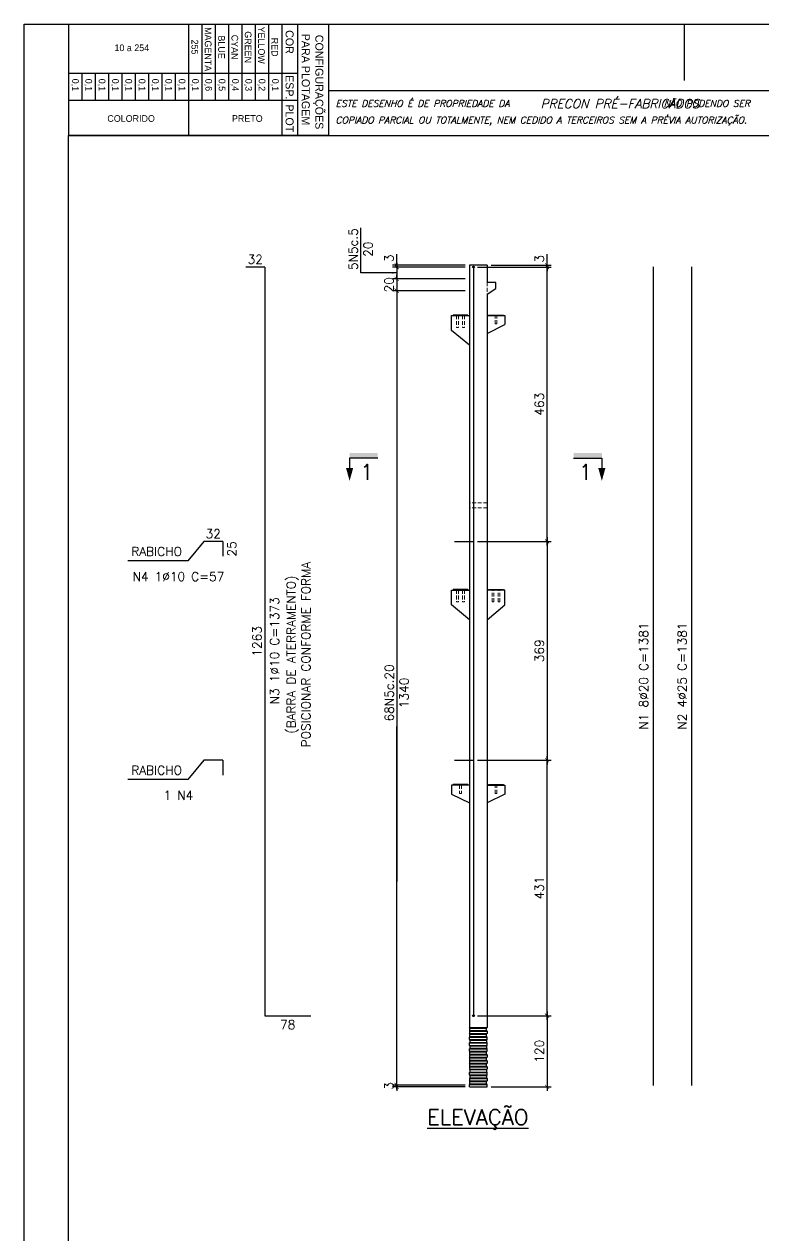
# Model space of a CAD drawing. Header units: centimetres. Extents: x 1658 to 19651, y 8294 to 11444.
# Drawn here: x 6913 to 8162, y 9400 to 11444 of the extents above; entities that cross this region are included whole.
import ezdxf
from ezdxf.enums import TextEntityAlignment as Align

# ---------------------------------------------------------------- set-up
doc = ezdxf.new("R2010")
doc.units = ezdxf.units.CM
doc.header["$LTSCALE"] = 50
doc.header["$MEASUREMENT"] = 0
doc.header["$PDMODE"] = 67
doc.linetypes.add('DASHED', pattern=[0.75, 0.5, -0.25])
doc.linetypes.add('HIDDEN', pattern=[0.375, 0.25, -0.125])
doc.layers.add('10 TRACEJADO', color=1, linetype='DASHED', lineweight=13)
for name, color, linetype in [('COTAS-PRECON', 1, 'Continuous'), ('FORMATO-PRECON', 2, 'Continuous'), ('HACHURAS-PRECON', 1, 'Continuous'), ('IND- CORTE-PRECON', 4, 'Continuous'), ('LINHA-01-PRECON', 1, 'Continuous'), ('LINHA-02-PRECON', 2, 'Continuous'), ('LINHA-04-PRECON', 4, 'Continuous'), ('TEXTO-35-PRECON', 5, 'Continuous'), ('X1', 2, 'Continuous')]:
    doc.layers.add(name, color=color, linetype=linetype)
doc.styles.add('R060', font='ACENT.shx', dxfattribs={"height": 75})
doc.styles.add('ROMANS', font='ROMANS.SHX', dxfattribs={"oblique": 15, "height": 3})
doc.styles.get("Standard").update_dxf_attribs({"font": 'romans.shx'})
doc.dimstyles.new('ESC50-50', dxfattribs={"dimscale": 50, "dimtxt": 0.2, "dimasz": 0.15, "dimexe": 0.15, "dimexo": 0.15, "dimgap": 0.08, "dimtad": 1, "dimdec": 1, "dimzin": 12, "dimdsep": 46, "dimtxsty": 'Standard', "dimblk": 'ARCHTICK', "dimcen": 0.09, "dimdle": 0.15, "dimclrd": 256, "dimclre": 256, "dimclrt": 2, "dimazin": 3, "dimtfac": 1, "dimtdec": 1, "dimtmove": 1, "dimatfit": 2, "dimfxl": 0.15, "dimtolj": 1, "dimtzin": 0, "dimarcsym": 0})
doc.dimstyles.new('ESC75-75', dxfattribs={"dimscale": 0, "dimtxt": 15, "dimasz": 7, "dimexe": 7, "dimexo": 7, "dimgap": 5.5, "dimtad": 1, "dimdec": 1, "dimdsep": 46, "dimtxsty": 'Standard', "dimblk": 'ARCHTICK', "dimcen": 0.1, "dimdle": 7, "dimclrd": 256, "dimclre": 256, "dimclrt": 2, "dimadec": 0, "dimazin": 0, "dimtfac": 1, "dimtdec": 1, "dimtix": 1, "dimtmove": 2, "dimatfit": 3, "dimfxl": 1, "dimarcsym": 0})

# ---------------------------------------------------------------- blocks, each defined once
blk = doc.blocks.new('A$C0AF02B9D')
at = {"layer": 'FORMATO-PRECON', "color": 1}
for p, q in [((0, 585), (250, 585)), ((0, 0), (0, 585)), ((250, 585), (250, 0)), ((0, 480), (250, 480)), ((0, 450), (170.7, 450)), ((0, 420), (170.7, 420)), ((0, 390), (170.7, 390)), ((0, 360), (170.7, 360)), ((0, 330), (170.7, 330)), ((0, 300), (170.7, 300)), ((110.1, 240), (170.7, 240)), ((110.1, 210), (170.7, 210)), ((110.1, 180), (170.7, 180)), ((110.1, 150), (170.7, 150)), ((110.1, 150), (170.7, 150)), ((110.1, 120), (170.7, 120)), ((110.1, 120), (170.7, 120)), ((110.1, 90), (170.7, 90)), ((110.1, 90), (170.7, 90)), ((110.1, 60), (170.7, 60)), ((110.1, 60), (170.7, 60)), ((110.1, 30), (170.7, 30)), ((110.1, 30), (170.7, 30)), ((0, 0), (250, 0)), ((110.1, 0), (170.7, 0)), ((110.1, 0), (170.7, 0)), ((110.1, 0), (170.7, 0))]:
    blk.add_line(p, q, dxfattribs=at)
at = {"layer": 'FORMATO-PRECON'}
for p, q in [((0, 515), (250, 515)), ((110.1, 0), (110.1, 515)), ((170.7, 0), (170.7, 515)), ((0, 270), (250, 270))]:
    blk.add_line(p, q, dxfattribs=at)
at = {"layer": 'FORMATO-PRECON', "style": 'R060'}
for s, p in [('CONFIGURAÇÕES ', (133.4, 563.9)), ('PARA PLOTAGEM', (124.3, 533.7)), ('COR', (40, 497.3)), ('ESP.', (141.8, 497.3)), ('PLOT', (211.6, 497.3))]:
    blk.add_text(s, height=18, dxfattribs=at).set_placement(p, align=Align.MIDDLE)
at = {"layer": 'FORMATO-PRECON', "color": 1, "style": 'R060'}
for s, p in [('RED', (51.5, 464)), ('0,1', (136.5, 464)), ('YELLOW', (47.2, 434)), ('0,2', (136.5, 434)), ('GREEN', (51.5, 404)), ('0,3', (136.5, 404)), ('CYAN', (51.5, 374)), ('0,4', (136.5, 374)), ('BLUE', (51.5, 344)), ('0,5', (136.5, 344)), ('MAGENTA', (56.1, 314)), ('0,6', (136.5, 314)), ('255', (51.3, 284)), ('0,1', (136.5, 284)), ('0,1', (136.5, 254)), ('0,1', (136.5, 224)), ('0,1', (136.5, 194)), ('0,1', (136.5, 164)), ('0,1', (136.5, 134)), ('0,1', (136.5, 104)), ('0,1', (136.5, 74)), ('0,1', (136.5, 44)), ('0,1', (136.5, 14))]:
    blk.add_text(s, height=15, dxfattribs=at).set_placement(p, align=Align.MIDDLE)
for s, p in [('PRETO', (212, 402.1)), ('COLORIDO', (212, 140.6)), ('10 a 254', (53, 142.2))]:
    blk.add_text(s, height=15, rotation=90, dxfattribs=at).set_placement(p, align=Align.MIDDLE)
blk = doc.blocks.new('A$C432D58B7')
at = {"layer": 'LINHA-01-PRECON'}
blk.add_blockref('A$C0AF02B9D', (0, 0), dxfattribs=at)
blk = doc.blocks.new('A$C550964AD')
at = {"layer": 'LINHA-01-PRECON'}
blk.add_blockref('A$C432D58B7', (0, 0), dxfattribs=at)
blk = doc.blocks.new('A$C2E607E54')
at = {"layer": 'FORMATO-PRECON', "color": 6}
blk.add_line((1835, 4050), (685, 4050), dxfattribs=at)
at = {"layer": 'FORMATO-PRECON'}
for points in [[(0, 4200), (2970, 4200), (2970, 0), (0, 0)], [(685, 3950), (1835, 3950), (1835, 4050), (685, 4050)]]:
    blk.add_lwpolyline(points, close=True, dxfattribs=at)
blk.add_lwpolyline([(1485, 4200), (1485, 4073.6)], dxfattribs=at)
at = {"layer": 'FORMATO-PRECON', "color": 6}
blk.add_lwpolyline([(100, 3950), (2870, 3950), (2870, 100), (100, 100)], close=True, dxfattribs=at)
at = {"layer": 'TEXTO-35-PRECON', "rotation": 270}
blk.add_blockref('A$C550964AD', (100, 4200), dxfattribs=at)
at = {"layer": 'FORMATO-PRECON', "style": 'ROMANS', "oblique": 15}
for s, p in [('ESTE DESENHO É DE PROPRIEDADE DA                            NÃO PODENDO SER', (700.8, 4014.4)), ('COPIADO PARCIAL OU TOTALMENTE, NEM CEDIDO A TERCEIROS SEM A PRÉVIA AUTORIZAÇÃO.', (700.8, 3977))]:
    blk.add_text(s, height=15, dxfattribs=at).set_placement(p)
at = {"layer": 'FORMATO-PRECON', "color": 3, "style": 'ROMANS', "oblique": 15}
blk.add_text('PRECON PRÉ-FABRICADOS', height=20, dxfattribs=at).set_placement((1162, 4011.3))
blk = doc.blocks.new('_ArchTick')
at = {"color": 0, "linetype": 'ByBlock', "const_width": 0.15}
blk.add_lwpolyline([(-0.5, -0.5), (0.5, 0.5)], dxfattribs=at)
blk = doc.blocks.new('*D104')
at = {"layer": 'Defpoints', "color": 0, "transparency": 16777216}
for p in [(7542.1, 9654.4), (7664.7, 9654.4), (7664.7, 9651.4)]:
    blk.add_point(p, dxfattribs=at)
at = {"layer": 'LINHA-01-PRECON', "lineweight": -2, "transparency": 16777216}
for p, q in [((7657.7, 9654.4), (7535.1, 9654.4)), ((7657.7, 9651.4), (7535.1, 9651.4)), ((7542.1, 9654.4), (7542.1, 9661.4)), ((7542.1, 9651.4), (7542.1, 9654.4)), ((7542.1, 9651.4), (7542.1, 9644.4))]:
    blk.add_line(p, q, dxfattribs=at)
at = {"layer": 'LINHA-01-PRECON', "lineweight": -2, "transparency": 16777216, "xscale": 7, "yscale": 7, "zscale": 7}
for p, rotation in [((7542.1, 9654.4), 270), ((7542.1, 9651.4), 90)]:
    blk.add_blockref('_ArchTick', p, dxfattribs=dict(at, rotation=rotation))
at = {"layer": 'LINHA-01-PRECON', "color": 2, "transparency": 16777216, "insert": (7529.1, 9652.9), "char_height": 15, "attachment_point": 5, "rotation": 90}
blk.add_mtext('3', dxfattribs=at)
blk = doc.blocks.new('IND-CORTE-')
at = {"layer": 'IND- CORTE-PRECON', "color": 1}
for p, q in [((-11.2, 63.5), (-33.6, 63.5)), ((-11.2, 0), (-11.2, 63.5))]:
    blk.add_line(p, q, dxfattribs=at)
for points in [[(-33.6, 71.5), (-62.5, 63.5), (-33.6, 55.4)], [(0, 0), (-11.2, 0), (0, 63.5), (-11.2, 63.5)]]:
    blk.add_solid(points, dxfattribs=at)
at = {"layer": 'IND- CORTE-PRECON', "linetype": 'Continuous', "style": 'ROMANS', "flags": 8}
blk.add_attdef('B', (-57.7, 9.1), '', height=35, dxfattribs=at)
blk = doc.blocks.new('*D105')
at = {"layer": 'Defpoints', "color": 0, "transparency": 16777216}
for p in [(7542.1, 10994.4), (7664.7, 10994.4), (7664.7, 9654.4)]:
    blk.add_point(p, dxfattribs=at)
at = {"layer": 'LINHA-01-PRECON', "lineweight": -2, "transparency": 16777216}
for p, q in [((7542.1, 11001.4), (7542.1, 10372.5)), ((7657.7, 10994.4), (7535.1, 10994.4)), ((7542.1, 9647.4), (7542.1, 10259.4)), ((7657.7, 9654.4), (7535.1, 9654.4))]:
    blk.add_line(p, q, dxfattribs=at)
at = {"layer": 'LINHA-01-PRECON', "lineweight": -2, "transparency": 16777216, "xscale": 7, "yscale": 7, "zscale": 7}
for p, rotation in [((7542.1, 10994.4), 90), ((7542.1, 9654.4), 270)]:
    blk.add_blockref('_ArchTick', p, dxfattribs=dict(at, rotation=rotation))
at = {"layer": 'LINHA-01-PRECON', "color": 2, "transparency": 16777216, "insert": (7542.1, 10316), "char_height": 15, "attachment_point": 5, "rotation": 90}
blk.add_mtext('68N5c.20\\P1340', dxfattribs=at)
blk = doc.blocks.new('*D106')
at = {"layer": 'Defpoints', "color": 0, "transparency": 16777216}
for p in [(7287.3, 11034.4), (7287.3, 11034.4), (7319.3, 11034.4)]:
    blk.add_point(p, dxfattribs=at)
at = {"layer": 'LINHA-01-PRECON', "color": 2, "transparency": 16777216, "insert": (7303.3, 11047.4), "char_height": 15, "attachment_point": 5}
blk.add_mtext('32', dxfattribs=at)
blk = doc.blocks.new('*D107')
at = {"layer": 'Defpoints', "color": 0, "transparency": 16777216}
for p in [(7319.3, 11034.4), (7319.3, 9771.4), (7319.3, 9771.4)]:
    blk.add_point(p, dxfattribs=at)
at = {"layer": 'LINHA-01-PRECON', "color": 2, "transparency": 16777216, "insert": (7306.3, 10402.9), "char_height": 15, "attachment_point": 5, "rotation": 90}
blk.add_mtext('1263', dxfattribs=at)
blk = doc.blocks.new('*D108')
at = {"layer": 'Defpoints', "color": 0, "transparency": 16777216}
for p in [(7319.3, 9771.4), (7397.3, 9771.4), (7397.3, 9771.4)]:
    blk.add_point(p, dxfattribs=at)
at = {"layer": 'LINHA-01-PRECON', "color": 2, "transparency": 16777216, "insert": (7358.3, 9756.3), "char_height": 15, "attachment_point": 5}
blk.add_mtext('78', dxfattribs=at)
blk = doc.blocks.new('*D109')
at = {"layer": 'Defpoints', "color": 0, "transparency": 16777216}
for p in [(7671.7, 10571.4), (7671.7, 10202.4), (7795.9, 10202.4)]:
    blk.add_point(p, dxfattribs=at)
at = {"layer": 'LINHA-01-PRECON', "lineweight": -2, "transparency": 16777216}
for p, q in [((7678.7, 10571.4), (7802.9, 10571.4)), ((7795.9, 10578.4), (7795.9, 10195.4)), ((7678.7, 10202.4), (7802.9, 10202.4))]:
    blk.add_line(p, q, dxfattribs=at)
at = {"layer": 'LINHA-01-PRECON', "lineweight": -2, "transparency": 16777216, "xscale": 7, "yscale": 7, "zscale": 7}
for p, rotation in [((7795.9, 10571.4), 90), ((7795.9, 10202.4), 270)]:
    blk.add_blockref('_ArchTick', p, dxfattribs=dict(at, rotation=rotation))
at = {"layer": 'LINHA-01-PRECON', "color": 2, "transparency": 16777216, "insert": (7782.9, 10386.9), "char_height": 15, "attachment_point": 5, "rotation": 90}
blk.add_mtext('369', dxfattribs=at)
blk = doc.blocks.new('*D110')
at = {"layer": 'Defpoints', "color": 0, "transparency": 16777216}
for p in [(7671.7, 9771.4), (7694.7, 9651.4), (7795.9, 9651.4)]:
    blk.add_point(p, dxfattribs=at)
at = {"layer": 'LINHA-01-PRECON', "lineweight": -2, "transparency": 16777216}
for p, q in [((7678.7, 9771.4), (7802.9, 9771.4)), ((7795.9, 9778.4), (7795.9, 9644.4)), ((7701.7, 9651.4), (7802.9, 9651.4))]:
    blk.add_line(p, q, dxfattribs=at)
at = {"layer": 'LINHA-01-PRECON', "lineweight": -2, "transparency": 16777216, "xscale": 7, "yscale": 7, "zscale": 7}
for p, rotation in [((7795.9, 9771.4), 90), ((7795.9, 9651.4), 270)]:
    blk.add_blockref('_ArchTick', p, dxfattribs=dict(at, rotation=rotation))
at = {"layer": 'LINHA-01-PRECON', "color": 2, "transparency": 16777216, "insert": (7782.9, 9711.4), "char_height": 15, "attachment_point": 5, "rotation": 90}
blk.add_mtext('120', dxfattribs=at)
blk = doc.blocks.new('*D99')
at = {"layer": 'Defpoints', "color": 0, "transparency": 16777216}
for p in [(7694.7, 11037.4), (7795.9, 11037.4), (7671.7, 11034.4)]:
    blk.add_point(p, dxfattribs=at)
at = {"layer": 'LINHA-01-PRECON', "lineweight": -2, "transparency": 16777216}
for p, q in [((7701.7, 11037.4), (7802.9, 11037.4)), ((7795.9, 11037.4), (7795.9, 11044.4)), ((7795.9, 11034.4), (7795.9, 11037.4)), ((7678.7, 11034.4), (7802.9, 11034.4)), ((7795.9, 11034.4), (7795.9, 11027.4))]:
    blk.add_line(p, q, dxfattribs=at)
at = {"layer": 'LINHA-01-PRECON', "lineweight": -2, "transparency": 16777216, "xscale": 7, "yscale": 7, "zscale": 7}
for p, rotation in [((7795.9, 11037.4), 270), ((7795.9, 11034.4), 90)]:
    blk.add_blockref('_ArchTick', p, dxfattribs=dict(at, rotation=rotation))
at = {"layer": 'LINHA-01-PRECON', "color": 2, "transparency": 16777216, "insert": (7782.9, 11048.2), "char_height": 15, "attachment_point": 5, "rotation": 90}
blk.add_mtext('3', dxfattribs=at)
blk = doc.blocks.new('*D100')
at = {"layer": 'Defpoints', "color": 0, "transparency": 16777216}
for p in [(7664.7, 11037.4), (7542.1, 11034.4), (7664.7, 11034.4)]:
    blk.add_point(p, dxfattribs=at)
at = {"layer": 'LINHA-01-PRECON', "lineweight": -2, "transparency": 16777216}
for p, q in [((7657.7, 11037.4), (7535.1, 11037.4)), ((7542.1, 11037.4), (7542.1, 11044.4)), ((7542.1, 11037.4), (7542.1, 11034.4)), ((7657.7, 11034.4), (7535.1, 11034.4)), ((7542.1, 11034.4), (7542.1, 11027.4))]:
    blk.add_line(p, q, dxfattribs=at)
at = {"layer": 'LINHA-01-PRECON', "lineweight": -2, "transparency": 16777216, "xscale": 7, "yscale": 7, "zscale": 7}
for p, rotation in [((7542.1, 11037.4), 270), ((7542.1, 11034.4), 90)]:
    blk.add_blockref('_ArchTick', p, dxfattribs=dict(at, rotation=rotation))
at = {"layer": 'LINHA-01-PRECON', "color": 2, "transparency": 16777216, "insert": (7529.1, 11049.1), "char_height": 15, "attachment_point": 5, "rotation": 90}
blk.add_mtext('3', dxfattribs=at)
blk = doc.blocks.new('*D101')
at = {"layer": 'Defpoints', "color": 0, "transparency": 16777216}
for p in [(7671.7, 11034.4), (7795.9, 11034.4), (7671.7, 10571.4)]:
    blk.add_point(p, dxfattribs=at)
at = {"layer": 'LINHA-01-PRECON', "lineweight": -2, "transparency": 16777216}
for p, q in [((7795.9, 10564.4), (7795.9, 11041.4)), ((7678.7, 11034.4), (7802.9, 11034.4)), ((7678.7, 10571.4), (7802.9, 10571.4))]:
    blk.add_line(p, q, dxfattribs=at)
at = {"layer": 'LINHA-01-PRECON', "lineweight": -2, "transparency": 16777216, "xscale": 7, "yscale": 7, "zscale": 7}
for p, rotation in [((7795.9, 11034.4), 90), ((7795.9, 10571.4), 270)]:
    blk.add_blockref('_ArchTick', p, dxfattribs=dict(at, rotation=rotation))
at = {"layer": 'LINHA-01-PRECON', "color": 2, "transparency": 16777216, "insert": (7782.9, 10802.9), "char_height": 15, "attachment_point": 5, "rotation": 90}
blk.add_mtext('463', dxfattribs=at)
blk = doc.blocks.new('*D102')
at = {"layer": 'Defpoints', "color": 0, "transparency": 16777216}
for p in [(7216.4, 10571.4), (7248.4, 10571.4), (7248.4, 10571.4)]:
    blk.add_point(p, dxfattribs=at)
at = {"layer": 'LINHA-01-PRECON', "color": 2, "transparency": 16777216, "insert": (7232.4, 10584.4), "char_height": 15, "attachment_point": 5}
blk.add_mtext('32', dxfattribs=at)
blk = doc.blocks.new('*D103')
at = {"layer": 'Defpoints', "color": 0, "transparency": 16777216}
for p in [(7248.4, 10571.4), (7248.4, 10546.4), (7248.4, 10546.4)]:
    blk.add_point(p, dxfattribs=at)
at = {"layer": 'LINHA-01-PRECON', "color": 2, "transparency": 16777216, "insert": (7263.8, 10558.9), "char_height": 15, "attachment_point": 5, "rotation": 90}
blk.add_mtext('25', dxfattribs=at)
blk = doc.blocks.new('*D111')
at = {"layer": 'Defpoints', "color": 0, "transparency": 16777216}
for p in [(7671.7, 10202.4), (7795.9, 10202.4), (7671.7, 9771.4)]:
    blk.add_point(p, dxfattribs=at)
at = {"layer": 'LINHA-01-PRECON', "lineweight": -2, "transparency": 16777216}
for p, q in [((7678.7, 10202.4), (7802.9, 10202.4)), ((7795.9, 9764.4), (7795.9, 10209.4)), ((7678.7, 9771.4), (7802.9, 9771.4))]:
    blk.add_line(p, q, dxfattribs=at)
at = {"layer": 'LINHA-01-PRECON', "lineweight": -2, "transparency": 16777216, "xscale": 7, "yscale": 7, "zscale": 7}
for p, rotation in [((7795.9, 10202.4), 90), ((7795.9, 9771.4), 270)]:
    blk.add_blockref('_ArchTick', p, dxfattribs=dict(at, rotation=rotation))
at = {"layer": 'LINHA-01-PRECON', "color": 2, "transparency": 16777216, "insert": (7782.9, 9986.9), "char_height": 15, "attachment_point": 5, "rotation": 90}
blk.add_mtext('431', dxfattribs=at)
blk = doc.blocks.new('*D451')
at = {"layer": 'Defpoints', "color": 0, "transparency": 16777216}
for p in [(7664.7, 11034.4), (7542.1, 11014.4), (7664.7, 11014.4)]:
    blk.add_point(p, dxfattribs=at)
at = {"layer": 'LINHA-01-PRECON', "lineweight": -2, "transparency": 16777216}
for p, q in [((7542.1, 11041.4), (7542.1, 11007.4)), ((7657.7, 11034.4), (7535.1, 11034.4)), ((7657.7, 11014.4), (7535.1, 11014.4))]:
    blk.add_line(p, q, dxfattribs=at)
at = {"layer": 'LINHA-01-PRECON', "lineweight": -2, "transparency": 16777216, "xscale": 7, "yscale": 7, "zscale": 7}
for p, rotation in [((7542.1, 11034.4), 90), ((7542.1, 11014.4), 270)]:
    blk.add_blockref('_ArchTick', p, dxfattribs=dict(at, rotation=rotation))
at = {"layer": 'LINHA-01-PRECON', "color": 2, "transparency": 16777216, "insert": (7481.3, 11064.5), "char_height": 15, "attachment_point": 5, "rotation": 90}
blk.add_mtext('5N5c.5\\P20', dxfattribs=at)
blk = doc.blocks.new('*D452')
at = {"layer": 'Defpoints', "color": 0, "transparency": 16777216}
for p in [(7664.7, 11014.4), (7542.1, 10994.4), (7664.7, 10994.4)]:
    blk.add_point(p, dxfattribs=at)
at = {"layer": 'LINHA-01-PRECON', "lineweight": -2, "transparency": 16777216}
for p, q in [((7542.1, 11014.4), (7542.1, 11021.4)), ((7657.7, 11014.4), (7535.1, 11014.4)), ((7542.1, 11014.4), (7542.1, 10994.4)), ((7657.7, 10994.4), (7535.1, 10994.4)), ((7542.1, 10994.4), (7542.1, 10987.4))]:
    blk.add_line(p, q, dxfattribs=at)
at = {"layer": 'LINHA-01-PRECON', "lineweight": -2, "transparency": 16777216, "xscale": 7, "yscale": 7, "zscale": 7}
for p, rotation in [((7542.1, 11014.4), 270), ((7542.1, 10994.4), 90)]:
    blk.add_blockref('_ArchTick', p, dxfattribs=dict(at, rotation=rotation))
at = {"layer": 'LINHA-01-PRECON', "color": 2, "transparency": 16777216, "insert": (7529.1, 11004.4), "char_height": 15, "attachment_point": 5, "rotation": 90}
blk.add_mtext('20', dxfattribs=at)

msp = doc.modelspace()

# ---------------------------------------------------------------- hatches: boundary and pattern name
at = {"layer": 'LINHA-04-PRECON'}
h = msp.add_hatch(color=256, dxfattribs=at)
h.dxf.hatch_style = 1
h.paths.add_polyline_path([(7670.24, 11034.39, -1), (7673.24, 11034.39, -1)])
h = msp.add_hatch(color=256, dxfattribs=at)
h.dxf.hatch_style = 1
h.paths.add_polyline_path([(7670.24, 9771.39, 1), (7673.24, 9771.39, 1)])

# ---------------------------------------------------------------- linework, layer by layer
at = {"layer": '10 TRACEJADO', "linetype": 'HIDDEN', "ltscale": 0.5, "extrusion": (0, 1, 0)}
for p, q in [((7694.74, 11008.39), (7694.74, 10988.39)), ((7643.14, 10953.39), (7643.14, 10952.39)), ((7643.14, 10952.39), (7643.14, 10932.39)), ((7646.34, 10953.39), (7646.34, 10952.39)), ((7646.34, 10952.39), (7646.34, 10932.39)), ((7653.14, 10953.39), (7653.14, 10952.39)), ((7653.14, 10952.39), (7653.14, 10932.39)), ((7656.34, 10953.39), (7656.34, 10952.39)), ((7656.34, 10952.39), (7656.34, 10932.39)), ((7708.14, 10952.39), (7708.14, 10953.39)), ((7708.14, 10938.39), (7708.14, 10952.39)), ((7708.14, 10938.39), (7711.34, 10938.39)), ((7711.34, 10952.39), (7711.34, 10953.39)), ((7711.34, 10938.39), (7711.34, 10952.39)), ((7646.34, 10932.39), (7643.14, 10932.39)), ((7656.34, 10932.39), (7653.14, 10932.39)), ((7643.14, 10490.39), (7643.14, 10489.39)), ((7643.14, 10489.39), (7643.14, 10469.39)), ((7646.34, 10490.39), (7646.34, 10489.39)), ((7646.34, 10489.39), (7646.34, 10469.39)), ((7653.14, 10490.39), (7653.14, 10489.39)), ((7653.14, 10489.39), (7653.14, 10469.39)), ((7656.34, 10490.39), (7656.34, 10489.39)), ((7656.34, 10489.39), (7656.34, 10469.39)), ((7664.74, 10489.39), (7664.74, 10489.39)), ((7703.14, 10489.39), (7703.14, 10490.39)), ((7703.14, 10469.39), (7703.14, 10489.39)), ((7706.34, 10489.39), (7706.34, 10490.39)), ((7706.34, 10469.39), (7706.34, 10489.39)), ((7713.14, 10489.39), (7713.14, 10490.39)), ((7713.14, 10469.39), (7713.14, 10489.39)), ((7716.34, 10489.39), (7716.34, 10490.39)), ((7716.34, 10469.39), (7716.34, 10489.39)), ((7646.34, 10469.39), (7643.14, 10469.39)), ((7656.34, 10469.39), (7653.14, 10469.39)), ((7703.14, 10469.39), (7706.34, 10469.39)), ((7713.14, 10469.39), (7716.34, 10469.39)), ((7664.74, 10439.39), (7664.74, 10439.39)), ((7648.14, 10161.39), (7648.14, 10160.39)), ((7648.14, 10160.39), (7648.14, 10146.39)), ((7651.34, 10161.39), (7651.34, 10160.39)), ((7651.34, 10160.39), (7651.34, 10146.39)), ((7708.14, 10160.39), (7708.14, 10161.39)), ((7708.14, 10146.39), (7708.14, 10160.39)), ((7711.34, 10160.39), (7711.34, 10161.39)), ((7711.34, 10146.39), (7711.34, 10160.39)), ((7651.34, 10146.39), (7648.14, 10146.39)), ((7708.14, 10146.39), (7711.34, 10146.39))]:
    msp.add_line(p, q, dxfattribs=at)
at = {"layer": '10 TRACEJADO', "linetype": 'HIDDEN', "ltscale": 0.5}
for p, q in [((7694.74, 10636.64), (7664.74, 10636.64)), ((7694.74, 10628.14), (7664.74, 10628.14))]:
    msp.add_line(p, q, dxfattribs=at)
at = {"layer": 'LINHA-01-PRECON'}
for p, q in [((7542.08, 11037.39), (7542.08, 11055.82)), ((7795.87, 11037.39), (7795.87, 11056.07)), ((7542.08, 10705.1), (7542.08, 9997.67)), ((7664.74, 9751.39), (7694.74, 9751.39)), ((7665.74, 9750.39), (7693.74, 9750.39)), ((7664.74, 9745.39), (7694.74, 9745.39)), ((7664.74, 9741.39), (7694.74, 9741.39)), ((7664.74, 9735.39), (7694.74, 9735.39)), ((7664.74, 9731.39), (7694.74, 9731.39)), ((7665.74, 9746.39), (7693.74, 9746.39)), ((7665.74, 9740.39), (7693.74, 9740.39)), ((7665.74, 9736.39), (7693.74, 9736.39)), ((7665.74, 9730.39), (7693.74, 9730.39)), ((7664.74, 9725.39), (7694.74, 9725.39)), ((7664.74, 9721.39), (7694.74, 9721.39)), ((7664.74, 9715.39), (7694.74, 9715.39)), ((7664.74, 9711.39), (7694.74, 9711.39)), ((7664.74, 9711.39), (7694.74, 9711.39)), ((7665.74, 9726.39), (7693.74, 9726.39)), ((7665.74, 9720.39), (7693.74, 9720.39)), ((7665.74, 9716.39), (7693.74, 9716.39)), ((7665.74, 9710.39), (7693.74, 9710.39)), ((7664.74, 9705.39), (7694.74, 9705.39)), ((7664.74, 9701.39), (7694.74, 9701.39)), ((7664.74, 9695.39), (7694.74, 9695.39)), ((7664.74, 9691.39), (7694.74, 9691.39)), ((7665.74, 9706.39), (7693.74, 9706.39)), ((7665.74, 9700.39), (7693.74, 9700.39)), ((7665.74, 9696.39), (7693.74, 9696.39)), ((7665.74, 9690.39), (7693.74, 9690.39)), ((7664.74, 9685.39), (7694.74, 9685.39)), ((7664.74, 9681.39), (7694.74, 9681.39)), ((7664.74, 9675.39), (7694.74, 9675.39)), ((7664.74, 9671.39), (7694.74, 9671.39)), ((7665.74, 9686.39), (7693.74, 9686.39)), ((7665.74, 9680.39), (7693.74, 9680.39)), ((7665.74, 9676.39), (7693.74, 9676.39)), ((7665.74, 9670.39), (7693.74, 9670.39)), ((7664.74, 9665.39), (7694.74, 9665.39)), ((7664.74, 9661.39), (7694.74, 9661.39)), ((7664.74, 9655.39), (7694.74, 9655.39)), ((7665.74, 9666.39), (7693.74, 9666.39)), ((7665.74, 9660.39), (7693.74, 9660.39)), ((7665.74, 9656.39), (7693.74, 9656.39))]:
    msp.add_line(p, q, dxfattribs=at)
at = {"layer": 'LINHA-02-PRECON', "extrusion": (0, 1, 0)}
for p, q in [((7664.74, 11037.39), (7664.74, 9751.39)), ((7694.74, 11037.39), (7664.74, 11037.39)), ((7694.74, 11037.39), (7694.74, 11008.39)), ((7709.74, 11008.39), (7694.74, 11008.39)), ((7694.74, 10988.39), (7709.74, 10998.39)), ((7709.74, 10998.39), (7709.74, 11008.39)), ((7694.74, 10988.39), (7694.74, 9751.39)), ((7634.74, 10927.39), (7634.74, 10952.39)), ((7634.74, 10952.39), (7664.74, 10952.39)), ((7662.24, 10953.39), (7637.24, 10953.39)), ((7637.24, 10953.39), (7637.24, 10952.39)), ((7662.24, 10953.39), (7662.24, 10952.39)), ((7694.74, 10952.39), (7724.74, 10952.39)), ((7694.74, 10922.39), (7724.74, 10937.39)), ((7697.24, 10953.39), (7697.24, 10952.39)), ((7697.24, 10953.39), (7722.24, 10953.39)), ((7722.24, 10953.39), (7722.24, 10952.39)), ((7724.74, 10952.39), (7724.74, 10937.39)), ((7664.74, 10902.39), (7634.74, 10927.39)), ((7634.74, 10489.39), (7664.74, 10489.39)), ((7634.74, 10464.39), (7634.74, 10489.39)), ((7662.24, 10490.39), (7637.24, 10490.39)), ((7637.24, 10490.39), (7637.24, 10489.39)), ((7662.24, 10490.39), (7662.24, 10489.39)), ((7724.74, 10489.39), (7694.74, 10489.39)), ((7694.74, 10489.39), (7694.74, 10439.39)), ((7697.24, 10490.39), (7722.24, 10490.39)), ((7697.24, 10490.39), (7697.24, 10489.39)), ((7722.24, 10490.39), (7722.24, 10489.39)), ((7724.74, 10464.39), (7724.74, 10489.39)), ((7664.74, 10439.39), (7634.74, 10464.39)), ((7694.74, 10439.39), (7724.74, 10464.39)), ((7664.74, 10160.39), (7634.74, 10160.39)), ((7634.74, 10160.39), (7634.74, 10145.39)), ((7637.24, 10161.39), (7637.24, 10160.39)), ((7662.24, 10161.39), (7637.24, 10161.39)), ((7662.24, 10161.39), (7662.24, 10160.39)), ((7694.74, 10160.39), (7724.74, 10160.39)), ((7697.24, 10161.39), (7697.24, 10160.39)), ((7697.24, 10161.39), (7722.24, 10161.39)), ((7722.24, 10161.39), (7722.24, 10160.39)), ((7724.74, 10160.39), (7724.74, 10145.39)), ((7634.74, 10145.39), (7664.74, 10130.39)), ((7724.74, 10145.39), (7694.74, 10130.39)), ((7664.74, 9651.39), (7694.74, 9651.39))]:
    msp.add_line(p, q, dxfattribs=at)
at = {"layer": 'LINHA-02-PRECON'}
for p, q in [((7665.74, 9750.39), (7664.74, 9751.39)), ((7665.74, 9746.39), (7665.74, 9750.39)), ((7693.74, 9750.39), (7694.74, 9751.39)), ((7693.74, 9746.39), (7693.74, 9750.39)), ((7665.74, 9746.39), (7664.74, 9745.39)), ((7664.74, 9745.39), (7664.74, 9741.39)), ((7665.74, 9740.39), (7664.74, 9741.39)), ((7665.74, 9736.39), (7664.74, 9735.39)), ((7664.74, 9731.39), (7664.74, 9735.39)), ((7665.74, 9730.39), (7664.74, 9731.39)), ((7665.74, 9736.39), (7665.74, 9740.39)), ((7665.74, 9730.39), (7665.74, 9726.39)), ((7693.74, 9746.39), (7694.74, 9745.39)), ((7693.74, 9740.39), (7694.74, 9741.39)), ((7693.74, 9736.39), (7693.74, 9740.39)), ((7693.74, 9736.39), (7694.74, 9735.39)), ((7693.74, 9730.39), (7694.74, 9731.39)), ((7693.74, 9730.39), (7693.74, 9726.39)), ((7694.74, 9745.39), (7694.74, 9741.39)), ((7694.74, 9731.39), (7694.74, 9735.39)), ((7665.74, 9726.39), (7664.74, 9725.39)), ((7664.74, 9721.39), (7664.74, 9725.39)), ((7665.74, 9720.39), (7664.74, 9721.39)), ((7665.74, 9716.39), (7664.74, 9715.39)), ((7664.74, 9711.39), (7664.74, 9715.39)), ((7665.74, 9710.39), (7664.74, 9711.39)), ((7665.74, 9720.39), (7665.74, 9716.39)), ((7665.74, 9706.39), (7665.74, 9710.39)), ((7693.74, 9726.39), (7694.74, 9725.39)), ((7693.74, 9720.39), (7694.74, 9721.39)), ((7693.74, 9720.39), (7693.74, 9716.39)), ((7693.74, 9716.39), (7694.74, 9715.39)), ((7693.74, 9710.39), (7694.74, 9711.39)), ((7693.74, 9706.39), (7693.74, 9710.39)), ((7694.74, 9721.39), (7694.74, 9725.39)), ((7694.74, 9711.39), (7694.74, 9715.39)), ((7665.74, 9706.39), (7664.74, 9705.39)), ((7664.74, 9705.39), (7664.74, 9701.39)), ((7665.74, 9700.39), (7664.74, 9701.39)), ((7665.74, 9696.39), (7664.74, 9695.39)), ((7664.74, 9695.39), (7664.74, 9691.39)), ((7665.74, 9690.39), (7664.74, 9691.39)), ((7665.74, 9696.39), (7665.74, 9700.39)), ((7665.74, 9686.39), (7665.74, 9690.39)), ((7693.74, 9706.39), (7694.74, 9705.39)), ((7693.74, 9700.39), (7694.74, 9701.39)), ((7693.74, 9696.39), (7693.74, 9700.39)), ((7693.74, 9696.39), (7694.74, 9695.39)), ((7693.74, 9690.39), (7694.74, 9691.39)), ((7693.74, 9686.39), (7693.74, 9690.39)), ((7694.74, 9705.39), (7694.74, 9701.39)), ((7694.74, 9695.39), (7694.74, 9691.39)), ((7665.74, 9686.39), (7664.74, 9685.39)), ((7664.74, 9685.39), (7664.74, 9681.39)), ((7665.74, 9680.39), (7664.74, 9681.39)), ((7665.74, 9676.39), (7664.74, 9675.39)), ((7664.74, 9671.39), (7664.74, 9675.39)), ((7665.74, 9670.39), (7664.74, 9671.39)), ((7665.74, 9680.39), (7665.74, 9676.39)), ((7665.74, 9670.39), (7665.74, 9666.39)), ((7693.74, 9686.39), (7694.74, 9685.39)), ((7693.74, 9680.39), (7694.74, 9681.39)), ((7693.74, 9680.39), (7693.74, 9676.39)), ((7693.74, 9676.39), (7694.74, 9675.39)), ((7693.74, 9670.39), (7694.74, 9671.39)), ((7693.74, 9670.39), (7693.74, 9666.39)), ((7694.74, 9685.39), (7694.74, 9681.39)), ((7694.74, 9671.39), (7694.74, 9675.39)), ((7665.74, 9666.39), (7664.74, 9665.39)), ((7664.74, 9665.39), (7664.74, 9661.39)), ((7665.74, 9660.39), (7664.74, 9661.39)), ((7665.74, 9656.39), (7664.74, 9655.39)), ((7664.74, 9651.39), (7664.74, 9655.39)), ((7665.74, 9656.39), (7665.74, 9660.39)), ((7693.74, 9666.39), (7694.74, 9665.39)), ((7693.74, 9660.39), (7694.74, 9661.39)), ((7693.74, 9656.39), (7693.74, 9660.39)), ((7693.74, 9656.39), (7694.74, 9655.39)), ((7694.74, 9665.39), (7694.74, 9661.39)), ((7694.74, 9651.39), (7694.74, 9655.39))]:
    msp.add_line(p, q, dxfattribs=at)
at = {"layer": 'LINHA-04-PRECON'}
for p, q in [((7319.3, 11034.39), (7287.3, 11034.39)), ((7248.43, 10571.39), (7216.43, 10571.39)), ((7248.43, 10571.39), (7248.43, 10546.39)), ((7639.74, 10571.39), (7671.74, 10571.39)), ((7248.43, 10202.39), (7216.43, 10202.39)), ((7248.43, 10202.39), (7248.43, 10177.39)), ((7639.74, 10202.39), (7671.74, 10202.39)), ((7319.3, 9771.39), (7397.3, 9771.39))]:
    msp.add_line(p, q, dxfattribs=at)
at = {"layer": 'LINHA-04-PRECON', "extrusion": (0, 1, 0)}
for p, q in [((7319.3, 11034.39), (7319.3, 9771.39)), ((7671.74, 11034.39), (7671.74, 9771.39))]:
    msp.add_line(p, q, dxfattribs=at)
at = {"layer": 'LINHA-04-PRECON', "ltscale": 0.5}
for p, q in [((7975.48, 9653.89), (7975.48, 11034.89)), ((8040.44, 9653.89), (8040.44, 11034.89))]:
    msp.add_line(p, q, dxfattribs=at)
at = {"layer": 'LINHA-04-PRECON'}
for centre in [(7671.74, 11034.39), (7671.74, 9771.39)]:
    msp.add_circle(centre, 1.5, dxfattribs=at)

# ---------------------------------------------------------------- block references
at = {"layer": 'HACHURAS-PRECON', "xscale": 0.7499999999999996, "yscale": 0.7499999999999996, "zscale": 0.7499999999999996}
msp.add_blockref('A$C2E607E54', (6913.36, 8293.94), dxfattribs=at)
at = {"layer": 'TEXTO-35-PRECON', "linetype": 'ByBlock'}
ref = msp.add_blockref('IND-CORTE-', (7510.22, 10720.5), dxfattribs=dict(at, xscale=0.75, yscale=0.75, zscale=0.75, rotation=90.00000000000001))
ref.add_attrib('B', '1', (7480.3, 10675.33), dxfattribs={"layer": 'IND- CORTE-PRECON', "color": 5, "linetype": 'Continuous', "height": 26.25, "style": 'ROMANS', "flags": 8})
ref = msp.add_blockref('IND-CORTE-', (7840.81, 10720.5), dxfattribs=dict(at, xscale=-0.75, yscale=0.75, zscale=0.75, rotation=270))
ref.add_attrib('B', '1', (7849.48, 10675.33), dxfattribs={"layer": 'IND- CORTE-PRECON', "color": 5, "linetype": 'Continuous', "height": 26.25, "style": 'ROMANS', "flags": 8})

# ---------------------------------------------------------------- texts
at = {"layer": 'COTAS-PRECON', "color": 2, "insert": (7376.39, 10380.45), "char_height": 15, "attachment_point": 5, "rotation": 90}
msp.add_mtext('(BARRA DE ATERRAMENTO)\\PPOSICIONAR CONFORME FORMA', dxfattribs=at)
at = {"layer": 'LINHA-01-PRECON', "color": 2, "linetype": 'Continuous', "char_height": 15, "attachment_point": 5}
for insert in [(7136.81, 10554.5), (7136.81, 10185.5)]:
    msp.add_mtext('\\A1;RABICHO', dxfattribs=dict(at, insert=insert))
at = {"layer": 'LINHA-01-PRECON', "color": 4, "insert": (7679.29, 9596.45, -0.02), "char_height": 26.25, "attachment_point": 5}
msp.add_mtext('{\\LELEVAÇÃO}', dxfattribs=at)
at = {"layer": 'X1'}
for s, p in [('N4 1%%C10 C=57', (7173.68, 10504.71)), ('1 N4', (7173.68, 10135.71))]:
    msp.add_text(s, height=15, dxfattribs=at).set_placement(p, align=Align.CENTER)
msp.add_text('N3 1%%C10 C=1373', height=15, rotation=90, dxfattribs=at).set_placement((7343.45, 10386.95), align=Align.CENTER)
for s, p in [('N1 8%%C20 C=1381', (7958.98, 10344.39)), ('N2 4%%C25 C=1381', (8023.94, 10344.39))]:
    msp.add_text(s, height=15, rotation=90, dxfattribs=at).set_placement(p, align=Align.MIDDLE_CENTER)

# ---------------------------------------------------------------- dimensions: what is measured, and where the dimension line sits
at = {"layer": 'LINHA-01-PRECON'}
for base, p1, p2, text, picture, middle in [((7542.08, 11014.39), (7664.74, 11034.39), (7664.74, 11014.39), '5N5c.5\\P<>', '*D451', (7481.31, 11064.53)), ((7542.08, 10994.39), (7664.74, 9654.39), (7664.74, 10994.39), '68N5c.20\\P<>', '*D105', (7542.08, 10315.97))]:
    dim = msp.add_linear_dim(base=base, p1=p1, p2=p2, angle=90, text=text, dimstyle='ESC75-75', override={"dimscale": 1}, dxfattribs=at)
    dim.commit()
    dim.dimension.update_dxf_attribs({"geometry": picture, "text_midpoint": middle, "dimtype": 160})
for base, p1, p2, angle, override, picture, middle in [((7287.3, 11034.39), (7319.3, 11034.39), (7287.3, 11034.39), 180, {"dimscale": 1, "dimse1": 1, "dimse2": 1, "dimsd1": 1, "dimsd2": 1}, '*D106', (7303.3, 11047.39)), ((7795.87, 11034.39), (7671.74, 10571.39), (7671.74, 11034.39), 90, {"dimscale": 1}, '*D101', (7782.87, 10802.89)), ((7319.3, 9771.39), (7319.3, 11034.39), (7319.3, 9771.39), 90, {"dimscale": 1, "dimse1": 1, "dimse2": 1, "dimsd1": 1, "dimsd2": 1}, '*D107', (7306.3, 10402.89)), ((7542.08, 10994.39), (7664.74, 11014.39), (7664.74, 10994.39), 90, {"dimscale": 1}, '*D452', (7529.08, 11004.39)), ((7795.87, 10202.39), (7671.74, 10571.39), (7671.74, 10202.39), 90, {"dimscale": 1}, '*D109', (7782.87, 10386.89)), ((7795.87, 10202.39), (7671.74, 9771.39), (7671.74, 10202.39), 270, {"dimscale": 1}, '*D111', (7782.87, 9986.89)), ((7795.87, 9651.39), (7671.74, 9771.39), (7694.74, 9651.39), 90, {"dimscale": 1}, '*D110', (7782.87, 9711.39)), ((7542.08, 9654.39), (7664.74, 9651.39), (7664.74, 9654.39), 270, {"dimscale": 1}, '*D104', (7529.08, 9652.89))]:
    dim = msp.add_linear_dim(base=base, p1=p1, p2=p2, angle=angle, dimstyle='ESC75-75', override=override, dxfattribs=at)
    dim.commit()
    dim.dimension.update_dxf_attribs({"geometry": picture, "text_midpoint": middle})
for base, p1, p2, angle, override, picture, middle in [((7542.08, 11034.39), (7664.74, 11037.39), (7664.74, 11034.39), 90, {"dimscale": 1}, '*D100', (7529.08, 11049.1)), ((7795.87, 11037.39), (7671.74, 11034.39), (7694.74, 11037.39), 90, {"dimscale": 1}, '*D99', (7782.87, 11048.16)), ((7248.43, 10546.39), (7248.43, 10571.39), (7248.43, 10546.39), 90, {"dimscale": 1, "dimse1": 1, "dimse2": 1, "dimsd1": 1, "dimsd2": 1}, '*D103', (7263.81, 10558.89)), ((7397.3, 9771.39), (7319.3, 9771.39), (7397.3, 9771.39), 180, {"dimscale": 1, "dimse1": 1, "dimse2": 1, "dimsd1": 1, "dimsd2": 1}, '*D108', (7358.3, 9756.27))]:
    dim = msp.add_linear_dim(base=base, p1=p1, p2=p2, angle=angle, dimstyle='ESC75-75', override=override, dxfattribs=at)
    dim.commit()
    dim.dimension.update_dxf_attribs({"geometry": picture, "text_midpoint": middle, "dimtype": 160})
dim = msp.add_linear_dim(base=(7248.43, 10571.39), p1=(7216.43, 10571.39), p2=(7248.43, 10571.39), dimstyle='ESC75-75', override={"dimscale": 1, "dimse1": 1, "dimse2": 1, "dimsd1": 1, "dimsd2": 1}, dxfattribs=at)
dim.commit()
dim.dimension.update_dxf_attribs({"geometry": '*D102', "text_midpoint": (7232.43, 10584.39)})

# ---------------------------------------------------------------- leaders
msp.add_leader([(7542.08, 11024.39), (7481.31, 11024.39), (7481.31, 11100.24)], dimstyle='ESC50-50', override={"dimgap": 0.08, "dimtad": 1}, dxfattribs=at)
at = {"layer": 'LINHA-01-PRECON', "linetype": 'Continuous'}
for points in [[(7216.43, 10571.39), (7189.81, 10538.81), (7088.27, 10538.81)], [(7216.43, 10202.39), (7189.81, 10169.81), (7088.27, 10169.81)]]:
    msp.add_leader(points, dimstyle='ESC75-75', override={"dimscale": 1, "dimtad": 0}, dxfattribs=at)

doc.saveas('drawing.dxf')
